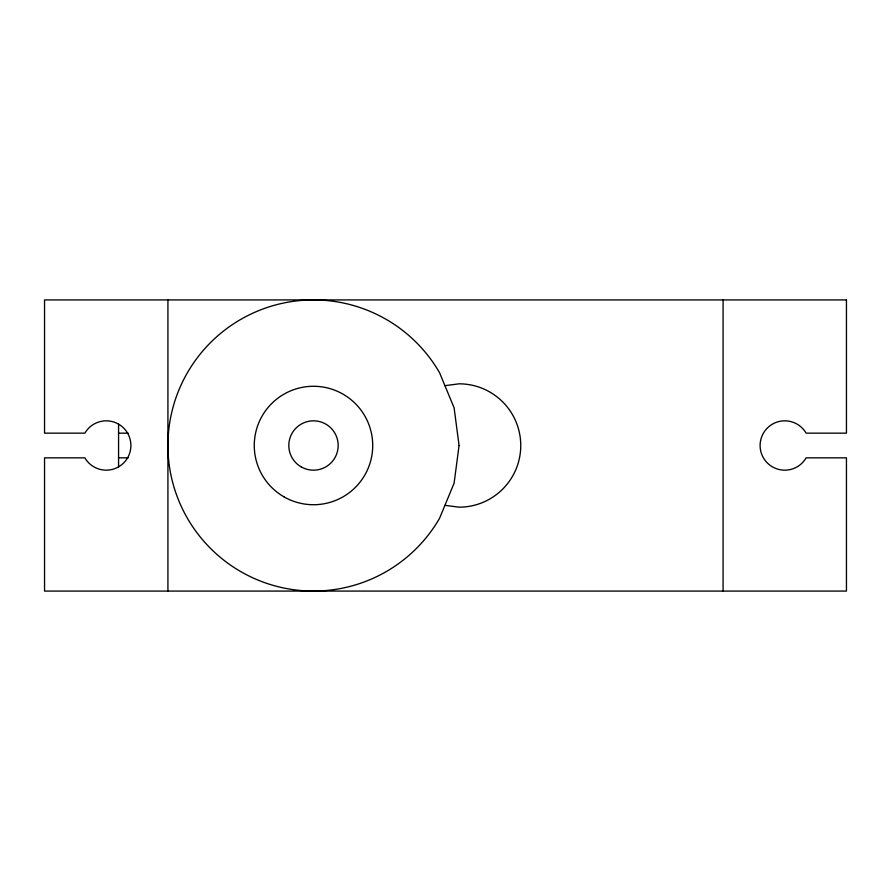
<?xml version="1.0" encoding="UTF-8"?>
<svg xmlns="http://www.w3.org/2000/svg" width="891" height="891" viewBox="0 0 891 891"><rect width="100%" height="100%" fill="white"/><g stroke="black" fill="none" stroke-linecap="round" stroke-linejoin="round"><path stroke-width="1.34" d="M444.932 385.68L459.065 383.821A61.679 61.679 0 0 1 520.756 445.5A61.679 61.679 0 0 1 459.065 507.179L444.932 505.32M118.57 433.16L128.17 433.16M118.57 457.84L128.17 457.84M723.08 299.922L723.08 591.078M167.92 299.922L167.92 591.078M118.57 424.016L118.57 466.984M459.065 445.5L454.109 483.178L439.564 518.284A145.578 145.578 0 0 1 219.921 557.02A145.578 145.578 0 0 1 219.921 333.98A145.578 145.578 0 0 1 439.564 372.716L454.109 407.822L459.065 445.5M846.45 299.922L44.55 299.922L44.55 433.16L84.868 433.16A24.67 24.67 0 0 1 122.089 426.6A24.67 24.67 0 0 1 122.089 464.4A24.67 24.67 0 0 1 84.868 457.84L44.55 457.84L44.55 591.078L846.45 591.078L846.45 457.84L806.132 457.84A24.67 24.67 0 0 1 768.911 464.4A24.67 24.67 0 0 1 768.911 426.6A24.67 24.67 0 0 1 806.132 433.16L846.45 433.16L846.45 299.922M283.884 496.788A59.218 59.218 0 0 0 372.716 445.5A59.218 59.218 0 0 0 283.884 394.212A59.218 59.218 0 0 0 283.884 496.788M301.158 466.873A24.67 24.67 0 0 0 338.168 445.5A24.67 24.67 0 0 0 301.158 424.127A24.67 24.67 0 0 0 301.158 466.873"/></g></svg>
